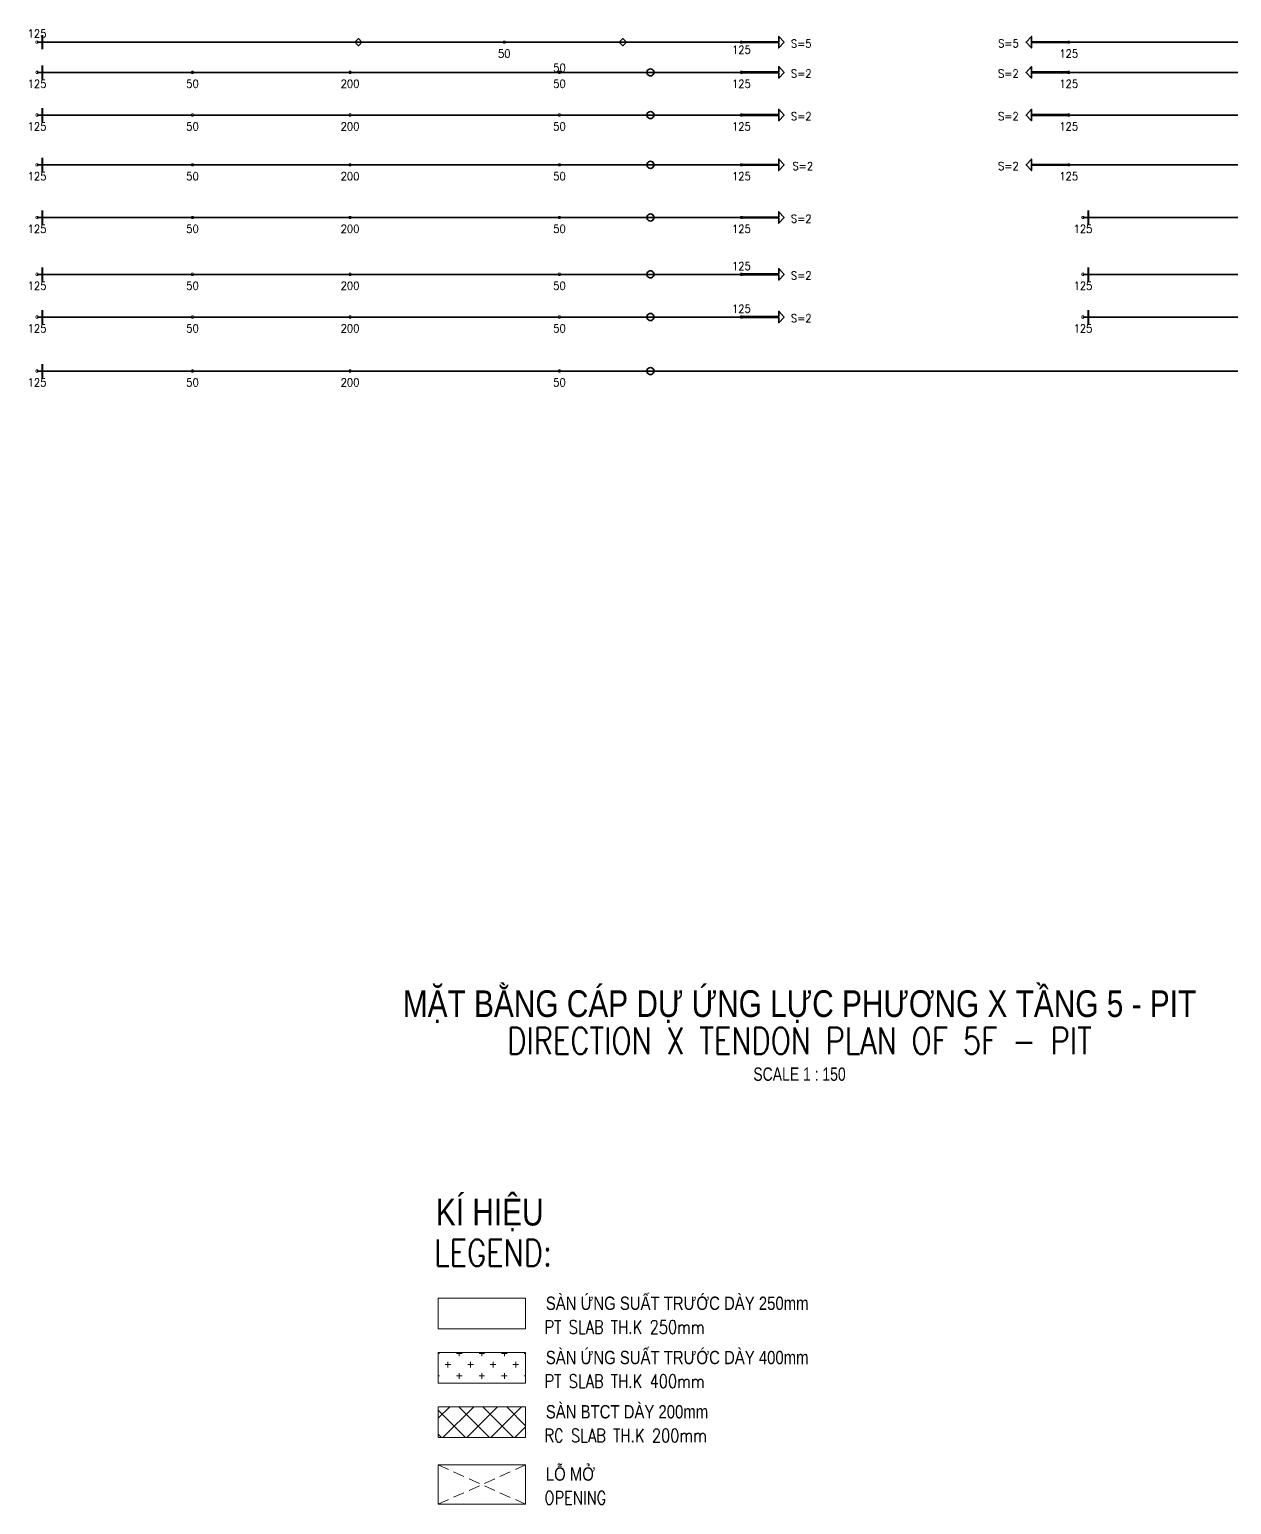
# Model space of a CAD drawing. Header units: millimetres. Extents: x 118516 to 587762, y -24154 to 43200.
# Drawn here: x 394039 to 427826, y -22973 to 18506 of the extents above; entities that cross this region are included whole.
import ezdxf
from ezdxf.enums import TextEntityAlignment as Align

# ---------------------------------------------------------------- set-up
doc = ezdxf.new("R2010")
doc.units = ezdxf.units.MM
doc.linetypes.add('DASHED2', pattern=[9.525, 6.35, -3.175])
doc.layers.add('Current_plane_Column', color=7, linetype='Continuous', true_color=0x4b00ff)
for name, color, linetype, lineweight in [('NDC_S-TENDON', 6, 'Continuous', 35), ('NDC_S_ANNO', 7, 'Continuous', 20), ('NDC_S_ENG TEXT', 2, 'Continuous', 20), ('NDC_S_ENG TITLE', 3, 'Continuous', 20), ('NDC_S_HATCH MATERIAL', 8, 'Continuous', 13), ('NDC_S_OPENING', 9, 'DASHED2', 13), ('NDC_S_SLAB', 2, 'Continuous', 20), ('NDC_S_TEXT SYMBOL', 7, 'Continuous', 20), ('NDC_S_VN TEXT', 7, 'Continuous', 20), ('NDC_S_VN TITLE', 6, 'Continuous', 35)]:
    doc.layers.add(name, color=color, linetype=linetype, lineweight=lineweight)
doc.styles.add('$0$NDC_EN TXT', font='romans.shx', dxfattribs={"width": 0.8})
doc.styles.add('NDC_ANNO', font='', dxfattribs={"width": 0.8})
doc.styles.add('NDC_EN TXT', font='romans.shx', dxfattribs={"width": 0.8})
doc.styles.add('NDC_VIE TXT', font='arial.ttf', dxfattribs={"width": 0.8})
doc.styles.get("Standard").update_dxf_attribs({"font": 'arial.ttf'})
doc.styles.get('NDC_ANNO').set_extended_font_data('Dotum')

# ---------------------------------------------------------------- blocks, each defined once
blk = doc.blocks.new('Drawing name_symbol')
at = {"layer": 'NDC_S_ENG TITLE', "style": 'NDC_EN TXT', "width": 0.8}
blk.add_attdef('SECTDET1', text='', height=5, dxfattribs=at).set_placement((0, 1.01), align=Align.CENTER)
at = {"layer": 'NDC_S_TEXT SYMBOL', "lineweight": 25, "style": 'NDC_ANNO', "width": 0.8}
blk.add_attdef('SSCALE', text='', height=2.5, dxfattribs=at).set_placement((0, -4), align=Align.CENTER)
at = {"layer": 'NDC_S_VN TITLE', "style": 'NDC_VIE TXT', "width": 0.8}
blk.add_attdef('SECTDET2', text='', height=5, dxfattribs=at).set_placement((0, 7.97), align=Align.CENTER)
blk = doc.blocks.new('TDX')
at = {"layer": 'NDC_S-TENDON', "linetype": 'Continuous'}
for points in [[(11800, 8850, 60, 60, 0), (11800, 8450, 60, 60, 0)], [(41200, 3920, 60, 60, 0), (41200, 3520, 60, 60, 0)], [(41200, 2320, 60, 60, 0), (41200, 1920, 60, 60, 0)], [(41200, 1120, 60, 60, 0), (41200, 720, 60, 60, 0)]]:
    blk.add_lwpolyline(points, format="xyseb", dxfattribs=at)
for points, elevation in [([(20582, 8650), (20682, 8550), (20782, 8650), (20682, 8750), (20582, 8650)], -259), ([(28018, 8650), (28118, 8550), (28218, 8650), (28118, 8750), (28018, 8650)], -184), ([(40651, 8638), (39601, 8638), (39601, 8488), (39451, 8650), (39601, 8812), (39601, 8662), (40651, 8662)], -32), ([(28793, 7800), (28797, 7769), (28812, 7741), (28834, 7719), (28862, 7705), (28893, 7700), (28923, 7705), (28951, 7719), (28973, 7741), (28988, 7769), (28993, 7800), (28988, 7831), (28973, 7859), (28951, 7881), (28923, 7895), (28893, 7900), (28862, 7895), (28834, 7881), (28812, 7859), (28797, 7831), (28793, 7800)], -43), ([(40650, 7788), (39600, 7788), (39600, 7638), (39450, 7800), (39600, 7962), (39600, 7812), (40650, 7812)], -20), ([(28793, 6600), (28797, 6569), (28812, 6541), (28834, 6519), (28862, 6505), (28893, 6500), (28923, 6505), (28951, 6519), (28973, 6541), (28988, 6569), (28993, 6600), (28988, 6631), (28973, 6659), (28951, 6681), (28923, 6695), (28893, 6700), (28862, 6695), (28834, 6681), (28812, 6659), (28797, 6631), (28793, 6600)], -43), ([(40650, 6588), (39600, 6588), (39600, 6438), (39450, 6600), (39600, 6762), (39600, 6612), (40650, 6612)], -20), ([(28793, 5200), (28797, 5169), (28812, 5141), (28834, 5119), (28862, 5105), (28893, 5100), (28923, 5105), (28951, 5119), (28973, 5141), (28988, 5169), (28993, 5200), (28988, 5231), (28973, 5259), (28951, 5281), (28923, 5295), (28893, 5300), (28862, 5295), (28834, 5281), (28812, 5259), (28797, 5231), (28793, 5200)], -43), ([(40650, 5188), (39600, 5188), (39600, 5038), (39450, 5200), (39600, 5362), (39600, 5212), (40650, 5212)], -20), ([(28793, 3720), (28797, 3689), (28812, 3661), (28834, 3639), (28862, 3625), (28893, 3620), (28923, 3625), (28951, 3639), (28973, 3661), (28988, 3689), (28993, 3720), (28988, 3751), (28973, 3779), (28951, 3801), (28923, 3815), (28893, 3820), (28862, 3815), (28834, 3801), (28812, 3779), (28797, 3751), (28793, 3720)], -43), ([(28793, 2120), (28797, 2089), (28812, 2061), (28834, 2039), (28862, 2025), (28893, 2020), (28923, 2025), (28951, 2039), (28973, 2061), (28988, 2089), (28993, 2120), (28988, 2151), (28973, 2179), (28951, 2201), (28923, 2215), (28893, 2220), (28862, 2215), (28834, 2201), (28812, 2179), (28797, 2151), (28793, 2120)], -43), ([(28793, 920), (28797, 889), (28812, 861), (28834, 839), (28862, 825), (28893, 820), (28923, 825), (28951, 839), (28973, 861), (28988, 889), (28993, 920), (28988, 951), (28973, 979), (28951, 1001), (28923, 1015), (28893, 1020), (28862, 1015), (28834, 1001), (28812, 979), (28797, 951), (28793, 920)], -43), ([(28793, -600), (28797, -631), (28812, -659), (28834, -681), (28862, -695), (28893, -700), (28923, -695), (28951, -681), (28973, -659), (28988, -631), (28993, -600), (28988, -569), (28973, -541), (28951, -519), (28923, -505), (28893, -500), (28862, -505), (28834, -519), (28812, -541), (28797, -569), (28793, -600)], -3)]:
    blk.add_lwpolyline(points, close=True, dxfattribs=dict(at, elevation=elevation))
for points in [[(31450, 8638), (32500, 8638), (32500, 8488), (32650, 8650), (32500, 8812), (32500, 8662), (31450, 8662)], [(31450, 7788), (32500, 7788), (32500, 7638), (32650, 7800), (32500, 7962), (32500, 7812), (31450, 7812)], [(31450, 6588), (32500, 6588), (32500, 6438), (32650, 6600), (32500, 6762), (32500, 6612), (31450, 6612)], [(31450, 5188), (32500, 5188), (32500, 5038), (32650, 5200), (32500, 5362), (32500, 5212), (31450, 5212)], [(31450, 3708), (32500, 3708), (32500, 3558), (32650, 3720), (32500, 3882), (32500, 3732), (31450, 3732)], [(31450, 2108), (32500, 2108), (32500, 1958), (32650, 2120), (32500, 2282), (32500, 2132), (31450, 2132)], [(31450, 908), (32500, 908), (32500, 758), (32650, 920), (32500, 1082), (32500, 932), (31450, 932)]]:
    blk.add_lwpolyline(points, close=True, dxfattribs=at)
for points in [[(11690, 8650, 20, 20, 0), (11670, 8685, 20, 20, 0), (11630, 8685, 20, 20, 0), (11610, 8650, 20, 20, 0), (11630, 8615, 20, 20, 0), (11670, 8615, 20, 20, 0)], [(11690, 8650, 20, 20, 0), (11670, 8685, 20, 20, 0), (11630, 8685, 20, 20, 0), (11610, 8650, 20, 20, 0), (11630, 8615, 20, 20, 0), (11670, 8615, 20, 20, 0)], [(31490, 8650, 20, 20, 0), (31470, 8685, 20, 20, 0), (31430, 8685, 20, 20, 0), (31410, 8650, 20, 20, 0), (31430, 8615, 20, 20, 0), (31470, 8615, 20, 20, 0)], [(31490, 8650, 20, 20, 0), (31470, 8685, 20, 20, 0), (31430, 8685, 20, 20, 0), (31410, 8650, 20, 20, 0), (31430, 8615, 20, 20, 0), (31470, 8615, 20, 20, 0)], [(20490, 7800, 20, 20, 0), (20470, 7834, 20, 20, 0), (20430, 7834, 20, 20, 0), (20410, 7800, 20, 20, 0), (20430, 7765, 20, 20, 0), (20470, 7765, 20, 20, 0)], [(20490, 7800, 20, 20, 0), (20470, 7834, 20, 20, 0), (20430, 7834, 20, 20, 0), (20410, 7800, 20, 20, 0), (20430, 7765, 20, 20, 0), (20470, 7765, 20, 20, 0)], [(20490, 7800, 20, 20, 0), (20470, 7834, 20, 20, 0), (20430, 7834, 20, 20, 0), (20410, 7800, 20, 20, 0), (20430, 7765, 20, 20, 0), (20470, 7765, 20, 20, 0)], [(20490, 7800, 20, 20, 0), (20470, 7834, 20, 20, 0), (20430, 7834, 20, 20, 0), (20410, 7800, 20, 20, 0), (20430, 7765, 20, 20, 0), (20470, 7765, 20, 20, 0)], [(31490, 7800, 20, 20, 0), (31470, 7834, 20, 20, 0), (31430, 7834, 20, 20, 0), (31410, 7800, 20, 20, 0), (31430, 7765, 20, 20, 0), (31470, 7765, 20, 20, 0)], [(31490, 7800, 20, 20, 0), (31470, 7834, 20, 20, 0), (31430, 7834, 20, 20, 0), (31410, 7800, 20, 20, 0), (31430, 7765, 20, 20, 0), (31470, 7765, 20, 20, 0)], [(20490, 6600, 20, 20, 0), (20470, 6635, 20, 20, 0), (20430, 6635, 20, 20, 0), (20410, 6600, 20, 20, 0), (20430, 6565, 20, 20, 0), (20470, 6565, 20, 20, 0)], [(20490, 6600, 20, 20, 0), (20470, 6635, 20, 20, 0), (20430, 6635, 20, 20, 0), (20410, 6600, 20, 20, 0), (20430, 6565, 20, 20, 0), (20470, 6565, 20, 20, 0)], [(20490, 6600, 20, 20, 0), (20470, 6635, 20, 20, 0), (20430, 6635, 20, 20, 0), (20410, 6600, 20, 20, 0), (20430, 6565, 20, 20, 0), (20470, 6565, 20, 20, 0)], [(20490, 6600, 20, 20, 0), (20470, 6635, 20, 20, 0), (20430, 6635, 20, 20, 0), (20410, 6600, 20, 20, 0), (20430, 6565, 20, 20, 0), (20470, 6565, 20, 20, 0)], [(31490, 6600, 20, 20, 0), (31470, 6635, 20, 20, 0), (31430, 6635, 20, 20, 0), (31410, 6600, 20, 20, 0), (31430, 6565, 20, 20, 0), (31470, 6565, 20, 20, 0)], [(31490, 6600, 20, 20, 0), (31470, 6635, 20, 20, 0), (31430, 6635, 20, 20, 0), (31410, 6600, 20, 20, 0), (31430, 6565, 20, 20, 0), (31470, 6565, 20, 20, 0)], [(20490, 5200, 20, 20, 0), (20470, 5235, 20, 20, 0), (20430, 5235, 20, 20, 0), (20410, 5200, 20, 20, 0), (20430, 5165, 20, 20, 0), (20470, 5165, 20, 20, 0)], [(20490, 5200, 20, 20, 0), (20470, 5235, 20, 20, 0), (20430, 5235, 20, 20, 0), (20410, 5200, 20, 20, 0), (20430, 5165, 20, 20, 0), (20470, 5165, 20, 20, 0)], [(20490, 5200, 20, 20, 0), (20470, 5235, 20, 20, 0), (20430, 5235, 20, 20, 0), (20410, 5200, 20, 20, 0), (20430, 5165, 20, 20, 0), (20470, 5165, 20, 20, 0)], [(20490, 5200, 20, 20, 0), (20470, 5235, 20, 20, 0), (20430, 5235, 20, 20, 0), (20410, 5200, 20, 20, 0), (20430, 5165, 20, 20, 0), (20470, 5165, 20, 20, 0)], [(31490, 5200, 20, 20, 0), (31470, 5235, 20, 20, 0), (31430, 5235, 20, 20, 0), (31410, 5200, 20, 20, 0), (31430, 5165, 20, 20, 0), (31470, 5165, 20, 20, 0)], [(31490, 5200, 20, 20, 0), (31470, 5235, 20, 20, 0), (31430, 5235, 20, 20, 0), (31410, 5200, 20, 20, 0), (31430, 5165, 20, 20, 0), (31470, 5165, 20, 20, 0)], [(20490, 3720, 20, 20, 0), (20470, 3755, 20, 20, 0), (20430, 3755, 20, 20, 0), (20410, 3720, 20, 20, 0), (20430, 3685, 20, 20, 0), (20470, 3685, 20, 20, 0)], [(20490, 3720, 20, 20, 0), (20470, 3755, 20, 20, 0), (20430, 3755, 20, 20, 0), (20410, 3720, 20, 20, 0), (20430, 3685, 20, 20, 0), (20470, 3685, 20, 20, 0)], [(20490, 3720, 20, 20, 0), (20470, 3755, 20, 20, 0), (20430, 3755, 20, 20, 0), (20410, 3720, 20, 20, 0), (20430, 3685, 20, 20, 0), (20470, 3685, 20, 20, 0)], [(20490, 3720, 20, 20, 0), (20470, 3755, 20, 20, 0), (20430, 3755, 20, 20, 0), (20410, 3720, 20, 20, 0), (20430, 3685, 20, 20, 0), (20470, 3685, 20, 20, 0)], [(31490, 3720, 20, 20, 0), (31470, 3755, 20, 20, 0), (31430, 3755, 20, 20, 0), (31410, 3720, 20, 20, 0), (31430, 3685, 20, 20, 0), (31470, 3685, 20, 20, 0)], [(31490, 3720, 20, 20, 0), (31470, 3755, 20, 20, 0), (31430, 3755, 20, 20, 0), (31410, 3720, 20, 20, 0), (31430, 3685, 20, 20, 0), (31470, 3685, 20, 20, 0)], [(20490, 2120, 20, 20, 0), (20470, 2155, 20, 20, 0), (20430, 2155, 20, 20, 0), (20410, 2120, 20, 20, 0), (20430, 2085, 20, 20, 0), (20470, 2085, 20, 20, 0)], [(20490, 2120, 20, 20, 0), (20470, 2155, 20, 20, 0), (20430, 2155, 20, 20, 0), (20410, 2120, 20, 20, 0), (20430, 2085, 20, 20, 0), (20470, 2085, 20, 20, 0)], [(20490, 2120, 20, 20, 0), (20470, 2155, 20, 20, 0), (20430, 2155, 20, 20, 0), (20410, 2120, 20, 20, 0), (20430, 2085, 20, 20, 0), (20470, 2085, 20, 20, 0)], [(20490, 2120, 20, 20, 0), (20470, 2155, 20, 20, 0), (20430, 2155, 20, 20, 0), (20410, 2120, 20, 20, 0), (20430, 2085, 20, 20, 0), (20470, 2085, 20, 20, 0)], [(31490, 2120, 20, 20, 0), (31470, 2155, 20, 20, 0), (31430, 2155, 20, 20, 0), (31410, 2120, 20, 20, 0), (31430, 2085, 20, 20, 0), (31470, 2085, 20, 20, 0)], [(31490, 2120, 20, 20, 0), (31470, 2155, 20, 20, 0), (31430, 2155, 20, 20, 0), (31410, 2120, 20, 20, 0), (31430, 2085, 20, 20, 0), (31470, 2085, 20, 20, 0)], [(20490, 920, 20, 20, 0), (20470, 955, 20, 20, 0), (20430, 955, 20, 20, 0), (20410, 920, 20, 20, 0), (20430, 885, 20, 20, 0), (20470, 885, 20, 20, 0)], [(20490, 920, 20, 20, 0), (20470, 955, 20, 20, 0), (20430, 955, 20, 20, 0), (20410, 920, 20, 20, 0), (20430, 885, 20, 20, 0), (20470, 885, 20, 20, 0)], [(20490, 920, 20, 20, 0), (20470, 955, 20, 20, 0), (20430, 955, 20, 20, 0), (20410, 920, 20, 20, 0), (20430, 885, 20, 20, 0), (20470, 885, 20, 20, 0)], [(20490, 920, 20, 20, 0), (20470, 955, 20, 20, 0), (20430, 955, 20, 20, 0), (20410, 920, 20, 20, 0), (20430, 885, 20, 20, 0), (20470, 885, 20, 20, 0)], [(31490, 920, 20, 20, 0), (31470, 955, 20, 20, 0), (31430, 955, 20, 20, 0), (31410, 920, 20, 20, 0), (31430, 885, 20, 20, 0), (31470, 885, 20, 20, 0)], [(31490, 920, 20, 20, 0), (31470, 955, 20, 20, 0), (31430, 955, 20, 20, 0), (31410, 920, 20, 20, 0), (31430, 885, 20, 20, 0), (31470, 885, 20, 20, 0)]]:
    blk.add_lwpolyline(points, format="xyseb", close=True, dxfattribs=at)
for points, elevation in [([(24825, 8650, 20, 20, 0), (24805, 8685, 20, 20, 0), (24765, 8685, 20, 20, 0), (24745, 8650, 20, 20, 0), (24765, 8615, 20, 20, 0), (24805, 8615, 20, 20, 0)], -325), ([(24825, 8650, 20, 20, 0), (24805, 8685, 20, 20, 0), (24765, 8685, 20, 20, 0), (24745, 8650, 20, 20, 0), (24765, 8615, 20, 20, 0), (24805, 8615, 20, 20, 0)], -325), ([(40611, 8650, 20, 20, 0), (40631, 8685, 20, 20, 0), (40671, 8685, 20, 20, 0), (40691, 8650, 20, 20, 0), (40671, 8615, 20, 20, 0), (40631, 8615, 20, 20, 0)], -32), ([(40611, 8650, 20, 20, 0), (40631, 8685, 20, 20, 0), (40671, 8685, 20, 20, 0), (40691, 8650, 20, 20, 0), (40671, 8615, 20, 20, 0), (40631, 8615, 20, 20, 0)], -32), ([(11692, 7800, 20, 20, 0), (11672, 7834, 20, 20, 0), (11632, 7834, 20, 20, 0), (11612, 7800, 20, 20, 0), (11632, 7765, 20, 20, 0), (11672, 7765, 20, 20, 0)], 53), ([(11692, 7800, 20, 20, 0), (11672, 7834, 20, 20, 0), (11632, 7834, 20, 20, 0), (11612, 7800, 20, 20, 0), (11632, 7765, 20, 20, 0), (11672, 7765, 20, 20, 0)], 53), ([(16060, 7800, 20, 20, 0), (16040, 7834, 20, 20, 0), (16000, 7834, 20, 20, 0), (15980, 7800, 20, 20, 0), (16000, 7765, 20, 20, 0), (16040, 7765, 20, 20, 0)], -75), ([(16060, 7800, 20, 20, 0), (16040, 7834, 20, 20, 0), (16000, 7834, 20, 20, 0), (15980, 7800, 20, 20, 0), (16000, 7765, 20, 20, 0), (16040, 7765, 20, 20, 0)], -75), ([(26375, 7800, 20, 20, 0), (26355, 7834, 20, 20, 0), (26315, 7834, 20, 20, 0), (26295, 7800, 20, 20, 0), (26315, 7765, 20, 20, 0), (26355, 7765, 20, 20, 0)], -75), ([(26375, 7800, 20, 20, 0), (26355, 7834, 20, 20, 0), (26315, 7834, 20, 20, 0), (26295, 7800, 20, 20, 0), (26315, 7765, 20, 20, 0), (26355, 7765, 20, 20, 0)], -75), ([(40610, 7800, 20, 20, 0), (40630, 7834, 20, 20, 0), (40670, 7834, 20, 20, 0), (40690, 7800, 20, 20, 0), (40670, 7765, 20, 20, 0), (40630, 7765, 20, 20, 0)], -20), ([(40610, 7800, 20, 20, 0), (40630, 7834, 20, 20, 0), (40670, 7834, 20, 20, 0), (40690, 7800, 20, 20, 0), (40670, 7765, 20, 20, 0), (40630, 7765, 20, 20, 0)], -20), ([(11692, 6600, 20, 20, 0), (11672, 6635, 20, 20, 0), (11632, 6635, 20, 20, 0), (11612, 6600, 20, 20, 0), (11632, 6565, 20, 20, 0), (11672, 6565, 20, 20, 0)], 53), ([(11692, 6600, 20, 20, 0), (11672, 6635, 20, 20, 0), (11632, 6635, 20, 20, 0), (11612, 6600, 20, 20, 0), (11632, 6565, 20, 20, 0), (11672, 6565, 20, 20, 0)], 53), ([(16060, 6600, 20, 20, 0), (16040, 6635, 20, 20, 0), (16000, 6635, 20, 20, 0), (15980, 6600, 20, 20, 0), (16000, 6565, 20, 20, 0), (16040, 6565, 20, 20, 0)], -75), ([(16060, 6600, 20, 20, 0), (16040, 6635, 20, 20, 0), (16000, 6635, 20, 20, 0), (15980, 6600, 20, 20, 0), (16000, 6565, 20, 20, 0), (16040, 6565, 20, 20, 0)], -75), ([(26375, 6600, 20, 20, 0), (26355, 6635, 20, 20, 0), (26315, 6635, 20, 20, 0), (26295, 6600, 20, 20, 0), (26315, 6565, 20, 20, 0), (26355, 6565, 20, 20, 0)], -75), ([(26375, 6600, 20, 20, 0), (26355, 6635, 20, 20, 0), (26315, 6635, 20, 20, 0), (26295, 6600, 20, 20, 0), (26315, 6565, 20, 20, 0), (26355, 6565, 20, 20, 0)], -75), ([(40610, 6600, 20, 20, 0), (40630, 6635, 20, 20, 0), (40670, 6635, 20, 20, 0), (40690, 6600, 20, 20, 0), (40670, 6565, 20, 20, 0), (40630, 6565, 20, 20, 0)], -20), ([(40610, 6600, 20, 20, 0), (40630, 6635, 20, 20, 0), (40670, 6635, 20, 20, 0), (40690, 6600, 20, 20, 0), (40670, 6565, 20, 20, 0), (40630, 6565, 20, 20, 0)], -20), ([(11692, 5200, 20, 20, 0), (11672, 5235, 20, 20, 0), (11632, 5235, 20, 20, 0), (11612, 5200, 20, 20, 0), (11632, 5165, 20, 20, 0), (11672, 5165, 20, 20, 0)], 53), ([(11692, 5200, 20, 20, 0), (11672, 5235, 20, 20, 0), (11632, 5235, 20, 20, 0), (11612, 5200, 20, 20, 0), (11632, 5165, 20, 20, 0), (11672, 5165, 20, 20, 0)], 53), ([(16060, 5200, 20, 20, 0), (16040, 5235, 20, 20, 0), (16000, 5235, 20, 20, 0), (15980, 5200, 20, 20, 0), (16000, 5165, 20, 20, 0), (16040, 5165, 20, 20, 0)], -75), ([(16060, 5200, 20, 20, 0), (16040, 5235, 20, 20, 0), (16000, 5235, 20, 20, 0), (15980, 5200, 20, 20, 0), (16000, 5165, 20, 20, 0), (16040, 5165, 20, 20, 0)], -75), ([(26375, 5200, 20, 20, 0), (26355, 5235, 20, 20, 0), (26315, 5235, 20, 20, 0), (26295, 5200, 20, 20, 0), (26315, 5165, 20, 20, 0), (26355, 5165, 20, 20, 0)], -75), ([(26375, 5200, 20, 20, 0), (26355, 5235, 20, 20, 0), (26315, 5235, 20, 20, 0), (26295, 5200, 20, 20, 0), (26315, 5165, 20, 20, 0), (26355, 5165, 20, 20, 0)], -75), ([(40610, 5200, 20, 20, 0), (40630, 5235, 20, 20, 0), (40670, 5235, 20, 20, 0), (40690, 5200, 20, 20, 0), (40670, 5165, 20, 20, 0), (40630, 5165, 20, 20, 0)], -20), ([(40610, 5200, 20, 20, 0), (40630, 5235, 20, 20, 0), (40670, 5235, 20, 20, 0), (40690, 5200, 20, 20, 0), (40670, 5165, 20, 20, 0), (40630, 5165, 20, 20, 0)], -20), ([(11692, 3720, 20, 20, 0), (11672, 3755, 20, 20, 0), (11632, 3755, 20, 20, 0), (11612, 3720, 20, 20, 0), (11632, 3685, 20, 20, 0), (11672, 3685, 20, 20, 0)], 53), ([(11692, 3720, 20, 20, 0), (11672, 3755, 20, 20, 0), (11632, 3755, 20, 20, 0), (11612, 3720, 20, 20, 0), (11632, 3685, 20, 20, 0), (11672, 3685, 20, 20, 0)], 53), ([(16060, 3720, 20, 20, 0), (16040, 3755, 20, 20, 0), (16000, 3755, 20, 20, 0), (15980, 3720, 20, 20, 0), (16000, 3685, 20, 20, 0), (16040, 3685, 20, 20, 0)], -75), ([(16060, 3720, 20, 20, 0), (16040, 3755, 20, 20, 0), (16000, 3755, 20, 20, 0), (15980, 3720, 20, 20, 0), (16000, 3685, 20, 20, 0), (16040, 3685, 20, 20, 0)], -75), ([(26375, 3720, 20, 20, 0), (26355, 3755, 20, 20, 0), (26315, 3755, 20, 20, 0), (26295, 3720, 20, 20, 0), (26315, 3685, 20, 20, 0), (26355, 3685, 20, 20, 0)], -75), ([(26375, 3720, 20, 20, 0), (26355, 3755, 20, 20, 0), (26315, 3755, 20, 20, 0), (26295, 3720, 20, 20, 0), (26315, 3685, 20, 20, 0), (26355, 3685, 20, 20, 0)], -75), ([(41090, 3720, 20, 20, 0), (41070, 3755, 20, 20, 0), (41030, 3755, 20, 20, 0), (41010, 3720, 20, 20, 0), (41030, 3685, 20, 20, 0), (41070, 3685, 20, 20, 0)], 53), ([(41090, 3720, 20, 20, 0), (41070, 3755, 20, 20, 0), (41030, 3755, 20, 20, 0), (41010, 3720, 20, 20, 0), (41030, 3685, 20, 20, 0), (41070, 3685, 20, 20, 0)], 53), ([(11692, 2120, 20, 20, 0), (11672, 2155, 20, 20, 0), (11632, 2155, 20, 20, 0), (11612, 2120, 20, 20, 0), (11632, 2085, 20, 20, 0), (11672, 2085, 20, 20, 0)], 53), ([(11692, 2120, 20, 20, 0), (11672, 2155, 20, 20, 0), (11632, 2155, 20, 20, 0), (11612, 2120, 20, 20, 0), (11632, 2085, 20, 20, 0), (11672, 2085, 20, 20, 0)], 53), ([(16060, 2120, 20, 20, 0), (16040, 2155, 20, 20, 0), (16000, 2155, 20, 20, 0), (15980, 2120, 20, 20, 0), (16000, 2085, 20, 20, 0), (16040, 2085, 20, 20, 0)], -75), ([(16060, 2120, 20, 20, 0), (16040, 2155, 20, 20, 0), (16000, 2155, 20, 20, 0), (15980, 2120, 20, 20, 0), (16000, 2085, 20, 20, 0), (16040, 2085, 20, 20, 0)], -75), ([(26375, 2120, 20, 20, 0), (26355, 2155, 20, 20, 0), (26315, 2155, 20, 20, 0), (26295, 2120, 20, 20, 0), (26315, 2085, 20, 20, 0), (26355, 2085, 20, 20, 0)], -75), ([(26375, 2120, 20, 20, 0), (26355, 2155, 20, 20, 0), (26315, 2155, 20, 20, 0), (26295, 2120, 20, 20, 0), (26315, 2085, 20, 20, 0), (26355, 2085, 20, 20, 0)], -75), ([(41090, 2120, 20, 20, 0), (41070, 2155, 20, 20, 0), (41030, 2155, 20, 20, 0), (41010, 2120, 20, 20, 0), (41030, 2085, 20, 20, 0), (41070, 2085, 20, 20, 0)], 53), ([(41090, 2120, 20, 20, 0), (41070, 2155, 20, 20, 0), (41030, 2155, 20, 20, 0), (41010, 2120, 20, 20, 0), (41030, 2085, 20, 20, 0), (41070, 2085, 20, 20, 0)], 53), ([(11692, 920, 20, 20, 0), (11672, 955, 20, 20, 0), (11632, 955, 20, 20, 0), (11612, 920, 20, 20, 0), (11632, 885, 20, 20, 0), (11672, 885, 20, 20, 0)], 53), ([(11692, 920, 20, 20, 0), (11672, 955, 20, 20, 0), (11632, 955, 20, 20, 0), (11612, 920, 20, 20, 0), (11632, 885, 20, 20, 0), (11672, 885, 20, 20, 0)], 53), ([(16060, 920, 20, 20, 0), (16040, 955, 20, 20, 0), (16000, 955, 20, 20, 0), (15980, 920, 20, 20, 0), (16000, 885, 20, 20, 0), (16040, 885, 20, 20, 0)], -75), ([(16060, 920, 20, 20, 0), (16040, 955, 20, 20, 0), (16000, 955, 20, 20, 0), (15980, 920, 20, 20, 0), (16000, 885, 20, 20, 0), (16040, 885, 20, 20, 0)], -75), ([(26375, 920, 20, 20, 0), (26355, 955, 20, 20, 0), (26315, 955, 20, 20, 0), (26295, 920, 20, 20, 0), (26315, 885, 20, 20, 0), (26355, 885, 20, 20, 0)], -75), ([(26375, 920, 20, 20, 0), (26355, 955, 20, 20, 0), (26315, 955, 20, 20, 0), (26295, 920, 20, 20, 0), (26315, 885, 20, 20, 0), (26355, 885, 20, 20, 0)], -75), ([(41090, 920, 20, 20, 0), (41070, 955, 20, 20, 0), (41030, 955, 20, 20, 0), (41010, 920, 20, 20, 0), (41030, 885, 20, 20, 0), (41070, 885, 20, 20, 0)], 53), ([(41090, 920, 20, 20, 0), (41070, 955, 20, 20, 0), (41030, 955, 20, 20, 0), (41010, 920, 20, 20, 0), (41030, 885, 20, 20, 0), (41070, 885, 20, 20, 0)], 53), ([(11692, -600, 20, 20, 0), (11672, -565, 20, 20, 0), (11632, -565, 20, 20, 0), (11612, -600, 20, 20, 0), (11632, -635, 20, 20, 0), (11672, -635, 20, 20, 0)], 93), ([(11692, -600, 20, 20, 0), (11672, -565, 20, 20, 0), (11632, -565, 20, 20, 0), (11612, -600, 20, 20, 0), (11632, -635, 20, 20, 0), (11672, -635, 20, 20, 0)], 93), ([(16060, -600, 20, 20, 0), (16040, -565, 20, 20, 0), (16000, -565, 20, 20, 0), (15980, -600, 20, 20, 0), (16000, -635, 20, 20, 0), (16040, -635, 20, 20, 0)], -35), ([(16060, -600, 20, 20, 0), (16040, -565, 20, 20, 0), (16000, -565, 20, 20, 0), (15980, -600, 20, 20, 0), (16000, -635, 20, 20, 0), (16040, -635, 20, 20, 0)], -35), ([(20490, -600, 20, 20, 0), (20470, -565, 20, 20, 0), (20430, -565, 20, 20, 0), (20410, -600, 20, 20, 0), (20430, -635, 20, 20, 0), (20470, -635, 20, 20, 0)], 40), ([(20490, -600, 20, 20, 0), (20470, -565, 20, 20, 0), (20430, -565, 20, 20, 0), (20410, -600, 20, 20, 0), (20430, -635, 20, 20, 0), (20470, -635, 20, 20, 0)], 40), ([(20490, -600, 20, 20, 0), (20470, -565, 20, 20, 0), (20430, -565, 20, 20, 0), (20410, -600, 20, 20, 0), (20430, -635, 20, 20, 0), (20470, -635, 20, 20, 0)], 40), ([(20490, -600, 20, 20, 0), (20470, -565, 20, 20, 0), (20430, -565, 20, 20, 0), (20410, -600, 20, 20, 0), (20430, -635, 20, 20, 0), (20470, -635, 20, 20, 0)], 40), ([(26375, -600, 20, 20, 0), (26355, -565, 20, 20, 0), (26315, -565, 20, 20, 0), (26295, -600, 20, 20, 0), (26315, -635, 20, 20, 0), (26355, -635, 20, 20, 0)], -35), ([(26375, -600, 20, 20, 0), (26355, -565, 20, 20, 0), (26315, -565, 20, 20, 0), (26295, -600, 20, 20, 0), (26315, -635, 20, 20, 0), (26355, -635, 20, 20, 0)], -35)]:
    blk.add_lwpolyline(points, format="xyseb", close=True, dxfattribs=dict(at, elevation=elevation))
for points, elevation in [([(11802, 8000, 60, 60, 0), (11802, 7600, 60, 60, 0)], 53), ([(11802, 6800, 60, 60, 0), (11802, 6400, 60, 60, 0)], 53), ([(11802, 5400, 60, 60, 0), (11802, 5000, 60, 60, 0)], 53), ([(11802, 3920, 60, 60, 0), (11802, 3520, 60, 60, 0)], 53), ([(11802, 2320, 60, 60, 0), (11802, 1920, 60, 60, 0)], 53), ([(11802, 1120, 60, 60, 0), (11802, 720, 60, 60, 0)], 53), ([(11802, -400, 60, 60, 0), (11802, -800, 60, 60, 0)], 93)]:
    blk.add_lwpolyline(points, format="xyseb", dxfattribs=dict(at, elevation=elevation))
for points in [[(11650, 8650, 0), (19009, 8650, -14), (19897, 8650, -58), (20786, 8650, -130), (22119, 8650, -238), (23452, 8650, -303), (24785, 8650, -325), (26118, 8650, -303), (27451, 8650, -238), (28784, 8650, -130), (29673, 8650, -58), (30561, 8650, -14), (31450, 8650, 0)], [(42979, 8650, 43), (42297, 8650, 36), (41615, 8650, 16), (40933, 8650, -17), (39910, 8650, -67), (45839, 8650, -78), (44816, 8650, -88), (43793, 8650, -83), (42770, 8650, -68), (41747, 8650, -43), (41065, 8650, -26), (40383, 8650, -16), (40651, 8650, -20)], [(54451, 8650, -21), (53794, 8650, -37), (51299, 8650, -17), (50519, 8650, -57), (49739, 8650, -85), (48959, 8650, -102), (48179, 8650, -107), (47399, 8650, -102), (46619, 8650, -85), (45839, 8650, -57), (45059, 8650, -17), (44366, 8650, 16), (43672, 8650, 36), (42979, 8650, 43)], [(11650, 7800, 64), (12207, 7800, 48), (12900, 7800, 15), (13680, 7800, -24), (14460, 7800, -52), (15240, 7800, -69), (16020, 7800, -75), (16800, 7800, -69), (17580, 7800, -52), (18360, 7800, -24), (19140, 7800, 15), (19833, 7800, 48), (20527, 7800, 68), (21220, 7800, 75)], [(21220, 7800, 75), (21902, 7800, 68), (22584, 7800, 48), (23266, 7800, 15), (24289, 7800, -35), (25312, 7800, -65), (26335, 7800, -75), (27358, 7800, -70), (28381, 7800, -55), (29404, 7800, -30), (30086, 7800, -13), (30768, 7800, -3), (31450, 7800, 0)], [(42978, 7800, 55), (42296, 7800, 49), (41614, 7800, 29), (40932, 7800, -5), (39909, 7800, -55), (45838, 7800, -65), (44815, 7800, -75), (43792, 7800, -70), (42769, 7800, -55), (41746, 7800, -30), (41064, 7800, -13), (40382, 7800, -3), (40650, 7800, -7)], [(54450, 7800, -8), (53793, 7800, -24), (51298, 7800, -5), (50518, 7800, -44), (49738, 7800, -72), (48958, 7800, -89), (48178, 7800, -95), (47398, 7800, -89), (46618, 7800, -72), (45838, 7800, -44), (45058, 7800, -5), (44365, 7800, 29), (43672, 7800, 49), (42978, 7800, 55)], [(11650, 6600, 64), (12207, 6600, 48), (12900, 6600, 15), (13680, 6600, -24), (14460, 6600, -52), (15240, 6600, -69), (16020, 6600, -75), (16800, 6600, -69), (17580, 6600, -52), (18360, 6600, -24), (19140, 6600, 15), (19833, 6600, 48), (20527, 6600, 68), (21220, 6600, 75)], [(21220, 6600, 75), (21902, 6600, 68), (22584, 6600, 48), (23266, 6600, 15), (24289, 6600, -35), (25312, 6600, -65), (26335, 6600, -75), (27358, 6600, -70), (28381, 6600, -55), (29404, 6600, -30), (30086, 6600, -13), (30768, 6600, -3), (31450, 6600, 0)], [(42978, 6600, 55), (42296, 6600, 49), (41614, 6600, 29), (40932, 6600, -5), (39909, 6600, -55), (45838, 6600, -65), (44815, 6600, -75), (43792, 6600, -70), (42769, 6600, -55), (41746, 6600, -30), (41064, 6600, -13), (40382, 6600, -3), (40650, 6600, -7)], [(54450, 6600, -8), (53793, 6600, -24), (51298, 6600, -5), (50518, 6600, -44), (49738, 6600, -72), (48958, 6600, -89), (48178, 6600, -95), (47398, 6600, -89), (46618, 6600, -72), (45838, 6600, -44), (45058, 6600, -5), (44365, 6600, 29), (43672, 6600, 49), (42978, 6600, 55)], [(11650, 5200, 64), (12207, 5200, 48), (12900, 5200, 15), (13680, 5200, -24), (14460, 5200, -52), (15240, 5200, -69), (16020, 5200, -75), (16800, 5200, -69), (17580, 5200, -52), (18360, 5200, -24), (19140, 5200, 15), (19833, 5200, 48), (20527, 5200, 68), (21220, 5200, 75)], [(21220, 5200, 75), (21902, 5200, 68), (22584, 5200, 48), (23266, 5200, 15), (24289, 5200, -35), (25312, 5200, -65), (26335, 5200, -75), (27358, 5200, -70), (28381, 5200, -55), (29404, 5200, -30), (30086, 5200, -13), (30768, 5200, -3), (31450, 5200, 0)], [(42978, 5200, 55), (42296, 5200, 49), (41614, 5200, 29), (40932, 5200, -5), (39909, 5200, -55), (45838, 5200, -65), (44815, 5200, -75), (43792, 5200, -70), (42769, 5200, -55), (41746, 5200, -30), (41064, 5200, -13), (40382, 5200, -3), (40650, 5200, -7)], [(54450, 5200, -8), (53793, 5200, -24), (51298, 5200, -5), (50518, 5200, -44), (49738, 5200, -72), (48958, 5200, -89), (48178, 5200, -95), (47398, 5200, -89), (46618, 5200, -72), (45838, 5200, -44), (45058, 5200, -5), (44365, 5200, 29), (43672, 5200, 49), (42978, 5200, 55)], [(11650, 3720, 64), (12207, 3720, 48), (12900, 3720, 15), (13680, 3720, -24), (14460, 3720, -52), (15240, 3720, -69), (16020, 3720, -75), (16800, 3720, -69), (17580, 3720, -52), (18360, 3720, -24), (19140, 3720, 15), (19833, 3720, 48), (20527, 3720, 68), (21220, 3720, 75)], [(21220, 3720, 75), (21902, 3720, 68), (22584, 3720, 48), (23266, 3720, 15), (24289, 3720, -35), (25312, 3720, -65), (26335, 3720, -75), (27358, 3720, -70), (28381, 3720, -55), (29404, 3720, -30), (30086, 3720, -13), (30768, 3720, -3), (31450, 3720, 0)], [(41048, 3720, 11), (41605, 3720, -5), (44100, 3720, 15), (44880, 3720, -24), (45660, 3720, -52), (46440, 3720, -69), (47220, 3720, -75), (48000, 3720, -69), (48780, 3720, -52), (49560, 3720, -24), (50340, 3720, 15), (51033, 3720, 48), (51727, 3720, 68), (52420, 3720, 75)], [(11650, 2120, 64), (12207, 2120, 48), (12900, 2120, 15), (13680, 2120, -24), (14460, 2120, -52), (15240, 2120, -69), (16020, 2120, -75), (16800, 2120, -69), (17580, 2120, -52), (18360, 2120, -24), (19140, 2120, 15), (19833, 2120, 48), (20527, 2120, 68), (21220, 2120, 75)], [(21220, 2120, 75), (21902, 2120, 68), (22584, 2120, 48), (23266, 2120, 15), (24289, 2120, -35), (25312, 2120, -65), (26335, 2120, -75), (27358, 2120, -70), (28381, 2120, -55), (29404, 2120, -30), (30086, 2120, -13), (30768, 2120, -3), (31450, 2120, 0)], [(41048, 2120, 11), (41605, 2120, -5), (44100, 2120, 15), (44880, 2120, -24), (45660, 2120, -52), (46440, 2120, -69), (47220, 2120, -75), (48000, 2120, -69), (48780, 2120, -52), (49560, 2120, -24), (50340, 2120, 15), (51033, 2120, 48), (51727, 2120, 68), (52420, 2120, 75)], [(11650, 920, 64), (12207, 920, 48), (12900, 920, 15), (13680, 920, -24), (14460, 920, -52), (15240, 920, -69), (16020, 920, -75), (16800, 920, -69), (17580, 920, -52), (18360, 920, -24), (19140, 920, 15), (19833, 920, 48), (20527, 920, 68), (21220, 920, 75)], [(21220, 920, 75), (21902, 920, 68), (22584, 920, 48), (23266, 920, 15), (24289, 920, -35), (25312, 920, -65), (26335, 920, -75), (27358, 920, -70), (28381, 920, -55), (29404, 920, -30), (30086, 920, -13), (30768, 920, -3), (31450, 920, 0)], [(41048, 920, 11), (41605, 920, -5), (44100, 920, 15), (44880, 920, -24), (45660, 920, -52), (46440, 920, -69), (47220, 920, -75), (48000, 920, -69), (48780, 920, -52), (49560, 920, -24), (50340, 920, 15), (51033, 920, 48), (51727, 920, 68), (52420, 920, 75)], [(11650, -600, 104), (12207, -600, 88), (12900, -600, 55), (13680, -600, 15), (14460, -600, -13), (15240, -600, -30), (16020, -600, -35), (16800, -600, -30), (17580, -600, -13), (18360, -600, 15), (19140, -600, 55), (19833, -600, 88), (20527, -600, 108), (21220, -600, 115)], [(21220, -600, 115), (21902, -600, 108), (22584, -600, 88), (23266, -600, 55), (24289, -600, 5), (25312, -600, -25), (26335, -600, -35), (27358, -600, -30), (28381, -600, -15), (29404, -600, 10), (30086, -600, 26), (30768, -600, 36), (61511, -600, 0)]]:
    blk.add_polyline3d(points, dxfattribs=at)
at = {"layer": 'NDC_S_ANNO', "linetype": 'Continuous', "char_height": 225, "attachment_point": 5, "line_spacing_factor": 0.75}
for s, insert in [('{\\Fstandard|c0;125}', (11650, 8893)), ('\\FSTANDARD.shx;S=5', (33132, 8608, 125)), ('{\\Fstandard|c0;S=5}', (38955, 8616, 132)), ('\\FSTANDARD.shx;50', (24785, 8330, -325)), ('\\FSTANDARD.shx;125', (31450, 8438)), ('\\FSTANDARD.shx;125', (40651, 8330, -20)), ('\\FSTANDARD.shx;50', (26335, 7930, -325)), ('{\\Fstandard|c0;125}', (11652, 7480, 53)), ('\\FSTANDARD.shx;50', (16020, 7480, -75)), ('\\FSTANDARD.shx;200', (20450, 7480)), ('\\FSTANDARD.shx;50', (26335, 7480, -75)), ('\\FSTANDARD.shx;125', (31450, 7480)), ('{\\Fstandard|c0;S=2}', (33132, 7766, 125)), ('{\\Fstandard|c0;S=2}', (38954, 7766, 145)), ('\\FSTANDARD.shx;125', (40650, 7480, -7)), ('{\\Fstandard|c0;S=2}', (33132, 6566, 125)), ('{\\Fstandard|c0;S=2}', (38954, 6566, 145)), ('{\\Fstandard|c0;125}', (11652, 6280, 53)), ('\\FSTANDARD.shx;50', (16020, 6280, -75)), ('\\FSTANDARD.shx;200', (20450, 6280)), ('\\FSTANDARD.shx;50', (26335, 6280, -75)), ('\\FSTANDARD.shx;125', (31450, 6280)), ('\\FSTANDARD.shx;125', (40650, 6280, -7)), ('{\\Fstandard|c0;125}', (11652, 4880, 53)), ('\\FSTANDARD.shx;50', (16020, 4880, -75)), ('\\FSTANDARD.shx;200', (20450, 4880)), ('\\FSTANDARD.shx;50', (26335, 4880, -75)), ('\\FSTANDARD.shx;125', (31450, 4880)), ('{\\Fstandard|c0;S=2}', (33175, 5166, 98)), ('{\\Fstandard|c0;S=2}', (38954, 5166, 145)), ('\\FSTANDARD.shx;125', (40650, 4880, -7)), ('{\\Fstandard|c0;S=2}', (33132, 3686, 125)), ('{\\Fstandard|c0;125}', (11652, 3400, 53)), ('\\FSTANDARD.shx;50', (16020, 3400, -75)), ('\\FSTANDARD.shx;200', (20450, 3400)), ('\\FSTANDARD.shx;50', (26335, 3400, -75)), ('\\FSTANDARD.shx;125', (31450, 3400)), ('{\\Fstandard|c0;125}', (41050, 3400)), ('\\FSTANDARD.shx;125', (31450, 2354)), ('{\\Fstandard|c0;S=2}', (33132, 2086, 125)), ('{\\Fstandard|c0;125}', (11652, 1800, 53)), ('\\FSTANDARD.shx;50', (16020, 1800, -75)), ('\\FSTANDARD.shx;200', (20450, 1800)), ('\\FSTANDARD.shx;50', (26335, 1800, -75)), ('{\\Fstandard|c0;125}', (41050, 1800)), ('\\FSTANDARD.shx;125', (31450, 1154)), ('{\\Fstandard|c0;S=2}', (33132, 886, 125)), ('{\\Fstandard|c0;125}', (11652, 600, 53)), ('\\FSTANDARD.shx;50', (16020, 600, -75)), ('\\FSTANDARD.shx;200', (20450, 600)), ('\\FSTANDARD.shx;50', (26335, 600, -75)), ('{\\Fstandard|c0;125}', (41050, 600)), ('{\\Fstandard|c0;125}', (11652, -920, 93)), ('\\FSTANDARD.shx;50', (16020, -920, -35)), ('\\FSTANDARD.shx;200', (20450, -920, 40)), ('\\FSTANDARD.shx;50', (26335, -920, -35))]:
    blk.add_mtext(s, dxfattribs=dict(at, insert=insert))

msp = doc.modelspace()

# ---------------------------------------------------------------- hatches: boundary and pattern name
at = {"layer": 'NDC_S_HATCH MATERIAL', "ltscale": 100}
h = msp.add_hatch(dxfattribs=at)
h.set_pattern_fill('CROSS', color=256, scale=50)
h.set_pattern_definition([(0, (201568.86, -10468.26), (317.5, 317.5), [158.75, -476.25]), (90, (201648.24, -10547.63), (-317.5, 317.5), [158.75, -476.25])])
h.paths.add_polyline_path([(405526.7, -18699.2), (405526.7, -19563.3), (407985, -19563.3), (407985, -18699.2)])
h = msp.add_hatch(dxfattribs=at)
h.set_pattern_fill('ANSI37', color=256, scale=150)
h.set_pattern_definition([(45, (209646.7, -16393.77), (-336.7596, 336.7596), []), (135, (209646.7, -16393.77), (-336.7596, -336.7596), [])])
h.paths.add_polyline_path([(405526.7, -20225.2), (405526.7, -21089.3), (407985, -21089.3), (407985, -20225.2)])

# ---------------------------------------------------------------- linework, layer by layer
at = {"layer": 'NDC_S_OPENING', "ltscale": 50}
for p, q in [((405526.7, -21858.7), (407985, -22966.9)), ((405526.7, -22966.9), (407985, -21858.7))]:
    msp.add_line(p, q, dxfattribs=at)
at = {"layer": 'NDC_S_SLAB'}
for points in [[(405526.7, -17173.2), (407985, -17173.2), (407985, -18037.3), (405526.7, -18037.3)], [(405526.7, -18699.2), (407985, -18699.2), (407985, -19563.3), (405526.7, -19563.3)], [(405526.7, -20225.2), (407985, -20225.2), (407985, -21089.3), (405526.7, -21089.3)], [(405526.7, -21858.7), (407985, -21858.7), (407985, -22966.9), (405526.7, -22966.9)]]:
    msp.add_lwpolyline(points, close=True, dxfattribs=at)

# ---------------------------------------------------------------- block references
at = {"layer": 'Current_plane_Column'}
msp.add_blockref('TDX', (382600, 9500), dxfattribs=at)
at = {"layer": 'NDC_S_ANNO', "xscale": 150, "yscale": 150, "zscale": 150}
msp.add_blockref('Drawing name_symbol', (415683.2, -10459.1), dxfattribs=at).add_auto_attribs({'SECTDET1': 'DIRECTION X TENDON PLAN OF 5F - PIT', 'SECTDET2': 'MẶT BẰNG CÁP DỰ ỨNG LỰC PHƯƠNG X TẦNG 5 - PIT', 'SSCALE': 'SCALE 1 : 150'})

# ---------------------------------------------------------------- texts
at = {"layer": 'NDC_S_ENG TEXT', "style": '$0$NDC_EN TXT', "width": 0.8}
for s, height, p in [('LEGEND:', 750, (405412.3, -16268.5)), ('PT SLAB TH.K 250mm', 375, (408513.8, -18170)), ('PT SLAB TH.K 400mm', 375, (408513.8, -19696)), ('RC SLAB TH.K 200mm', 375, (408513.8, -21222)), ('OPENING', 375, (408513.8, -22973.4))]:
    msp.add_text(s, height=height, dxfattribs=at).set_placement(p)
at = {"layer": 'NDC_S_VN TEXT', "style": 'NDC_VIE TXT', "width": 0.8}
msp.add_text('KÍ HIỆU', height=750, dxfattribs=at).set_placement((405462.5, -14377.4), align=Align.TOP_LEFT)
for s, p in [('SÀN ỨNG SUẤT TRƯỚC DÀY 250mm', (408552.1, -17501.2)), ('SÀN ỨNG SUẤT TRƯỚC DÀY 400mm', (408552.1, -19027.2)), ('SÀN BTCT DÀY 200mm', (408552.1, -20553.2)), ('LỖ MỞ', (408552.1, -22304.5))]:
    msp.add_text(s, height=375, dxfattribs=at).set_placement(p)

doc.saveas('drawing.dxf')
